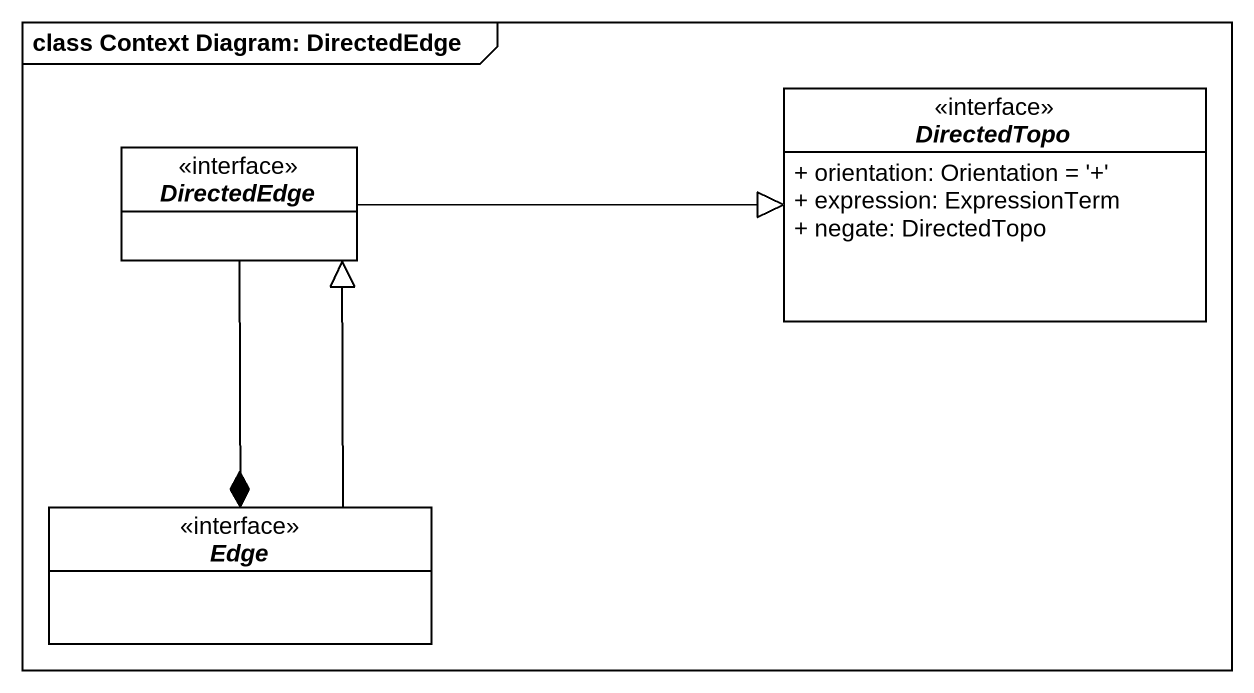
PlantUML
@startuml
mainframe class Context Diagram: DirectedEdge
hide circle
hide empty members
skinparam classAttributeIconSize 0
interface DirectedTopo {
  + orientation: Orientation = '+'
  + expression: ExpressionTerm
  + negate: DirectedTopo
}
interface DirectedEdge
interface Edge
DirectedEdge -right-|> DirectedTopo
DirectedEdge --* Edge
Edge -up-|> DirectedEdge
@enduml
